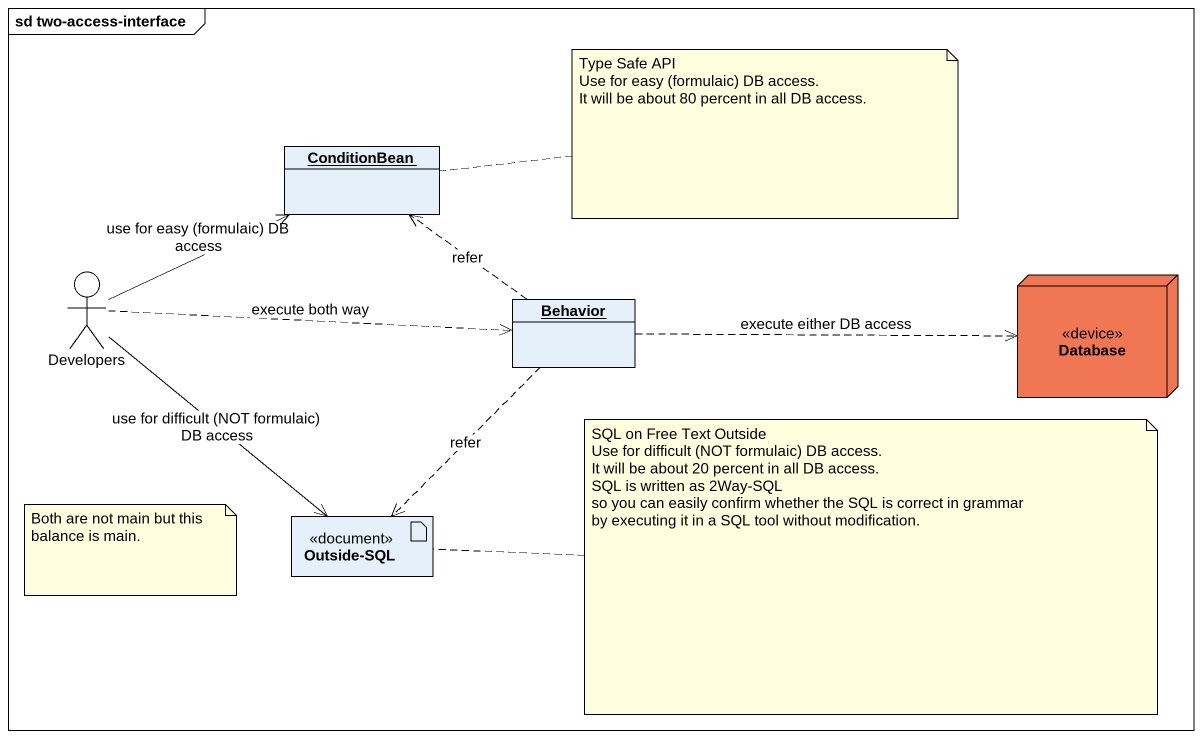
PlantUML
@startuml
mainframe sd two-access-interface
allowmixing
hide circle
hide empty members
object ConditionBean
actor Developers
node "Database" as Database_ <<device>> #F17754
object Behavior
artifact "Outside-SQL" as Outside_SQL <<document>>
Developers -right-> ConditionBean : use for easy (formulaic) DB access
Developers .right.> Behavior : execute both way
Developers --> Outside_SQL : use for difficult (NOT formulaic) DB access
Behavior .up.> ConditionBean : refer
Behavior .right.> Database_ : execute either DB access
Behavior ..> Outside_SQL : refer
note right of ConditionBean
  Type Safe API
  Use for easy (formulaic) DB access.
  It will be about 80 percent in all DB access.
end note
note right of Outside_SQL
  SQL on Free Text Outside
  Use for difficult (NOT formulaic) DB access.
  It will be about 20 percent in all DB access.
  SQL is written as 2Way-SQL
  so you can easily confirm whether the SQL is correct in grammar
  by executing it in a SQL tool without modification.
end note
note as N3
  Both are not main but this balance is main.
end note
@enduml
